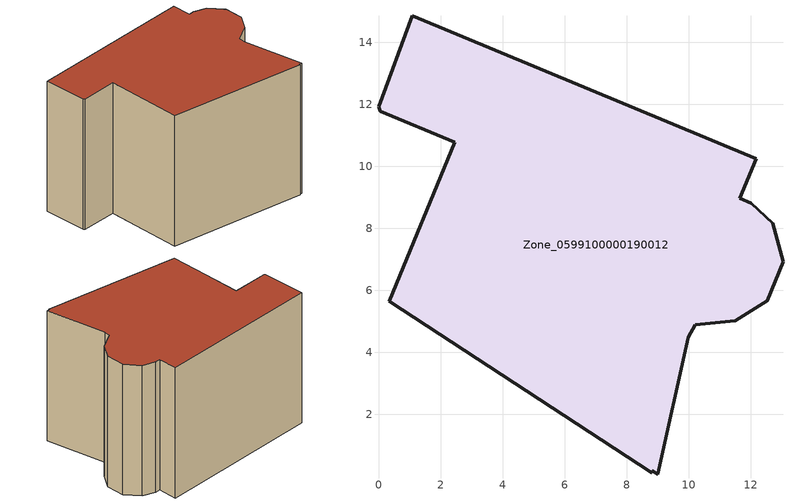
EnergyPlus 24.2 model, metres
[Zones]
Zone_0599100000190012
 floor ground (C_G): 0,11.91 1.09,14.85 12.18,10.24 11.65,8.96 12.01,8.81 12.71,8.16 13.04,6.92 12.53,5.66 11.5,5.02 10.21,4.89 9.99,4.49 9,0.07 8.83,0.18 8.81,0.11 0.35,5.65 2.46,10.77 0.05,11.77 z0
 wall outside (C_F): 1.09,14.85 0,11.91 0.05,11.77 2.46,10.77 0.35,5.65 8.81,0.11 8.83,0.18 9,0.07 9.99,4.49 10.21,4.89 11.5,5.02 12.53,5.66 13.04,6.92 12.71,8.16 12.01,8.81 11.65,8.96 12.18,10.24 1.09,14.85 z0:10.3
 roof outside (C_R): 11.5,5.02 12.53,5.66 13.04,6.92 12.71,8.16 12.01,8.81 11.65,8.96 12.18,10.24 1.09,14.85 0,11.91 0.05,11.77 2.46,10.77 0.35,5.65 8.81,0.11 8.83,0.18 9,0.07 9.99,4.49 10.21,4.89 z10.3
[BUILDING]
Pand.0599100000190012: North Axis=0; Terrain=City; Loads Convergence Tolerance Value=0.04; Temperature Convergence Tolerance Value=0.4; Solar Distribution=FullExterior; Maximum Number of Warmup Days=25; Minimum Number of Warmup Days=1
[Site:Location]
Rotterdam.The.Hague.AP_ZH_NLD Design_Conditions: Latitude=51.96; Longitude=4.45; Time Zone=1; Elevation=-4.5
[SITE:GROUNDTEMPERATURE:BUILDINGSURFACE]
18, 18, 18, 18, 18, 18, 18, 18, 18, 18, 18, 18
[MATERIAL] Thermal Absorptance=0.9; Solar Absorptance=0.7; Visible Absorptance=0.7
Name | Roughness | Thickness | Conductivity | Density | Specific Heat
G.TC.1946 | MediumSmooth | 0.15 | 1 | 540 | 1210
F.TC.1946 | Rough | 0.3 | 0.857143 | 1920 | 840
R.TC.1946 | MediumRough | 0.2 | 0.909091 | 1500 | 1000
[CONSTRUCTION]
C_G: G.TC.1946
C_F: F.TC.1946
C_R: R.TC.1946
[ZONE]
Zone_0599100000190012: Type=1; Multiplier=1; Ceiling Height=Autocalculate; Volume=Autocalculate; Floor Area=autocalculate; Part of Total Floor Area=Yes
[ZONEINFILTRATION:DESIGNFLOWRATE]
Infil_Zone_0599100000190012: Zone or ZoneList or Space or SpaceList=Zone_0599100000190012; Schedule=AlwaysOn; Design Flow Rate Calculation Method=Flow/Area; Flow Rate per Floor Area=0.003; Constant Term Coefficient=1; Temperature Term Coefficient=0; Velocity Term Coefficient=0; Velocity Squared Term Coefficient=0
[HVACTEMPLATE:ZONE:IDEALLOADSAIRSYSTEM]
Zone_0599100000190012: Maximum Heating Supply Air Temperature=50; Minimum Cooling Supply Air Temperature=13; Maximum Heating Supply Air Humidity Ratio=0.0156; Minimum Cooling Supply Air Humidity Ratio=0.0077; Heating Limit=NoLimit; Cooling Limit=NoLimit; Dehumidification Control Type=ConstantSensibleHeatRatio; Cooling Sensible Heat Ratio=0.7; Dehumidification Setpoint=60; Humidification Control Type=None; Humidification Setpoint=30; Outdoor Air Method=None; Outdoor Air Flow Rate per Person=0.00944; Outdoor Air Flow Rate per Zone Floor Area=0; Outdoor Air Flow Rate per Zone=0; Demand Controlled Ventilation Type=None; Outdoor Air Economizer Type=NoEconomizer; Heat Recovery Type=None; Sensible Heat Recovery Effectiveness=0.7; Latent Heat Recovery Effectiveness=0.65
[ZONECONTROL:THERMOSTAT]
ThermostatControl_Zone_0599100000190012: Zone or ZoneList=Zone_0599100000190012; Control Type Schedule=DualSetpointControlType; Control 1=Thermostat_Zone_0599100000190012; Temperature Difference Between Cutout And Setpoint=0
[THERMOSTATSETPOINT:DUALSETPOINT]
Thermostat_Zone_0599100000190012: Heating Setpoint Temperature Schedule=HeatingSetpoint_Zone_0599100000190012; Cooling Setpoint Temperature Schedule=CoolingSetpoint_Zone_0599100000190012
[SCHEDULE:COMPACT]
HeatingSetpoint_Zone_0599100000190012: Through: 12/31, For: AllDays, Until: 24:00, 21
CoolingSetpoint_Zone_0599100000190012: Through: 12/31, For: AllDays, Until: 24:00, 24
DualSetpointControlType: Through: 12/31, For: AllDays, Until: 24:00, 4
AlwaysOn: Through: 12/31, For: AllDays, Until: 24:00, 1
